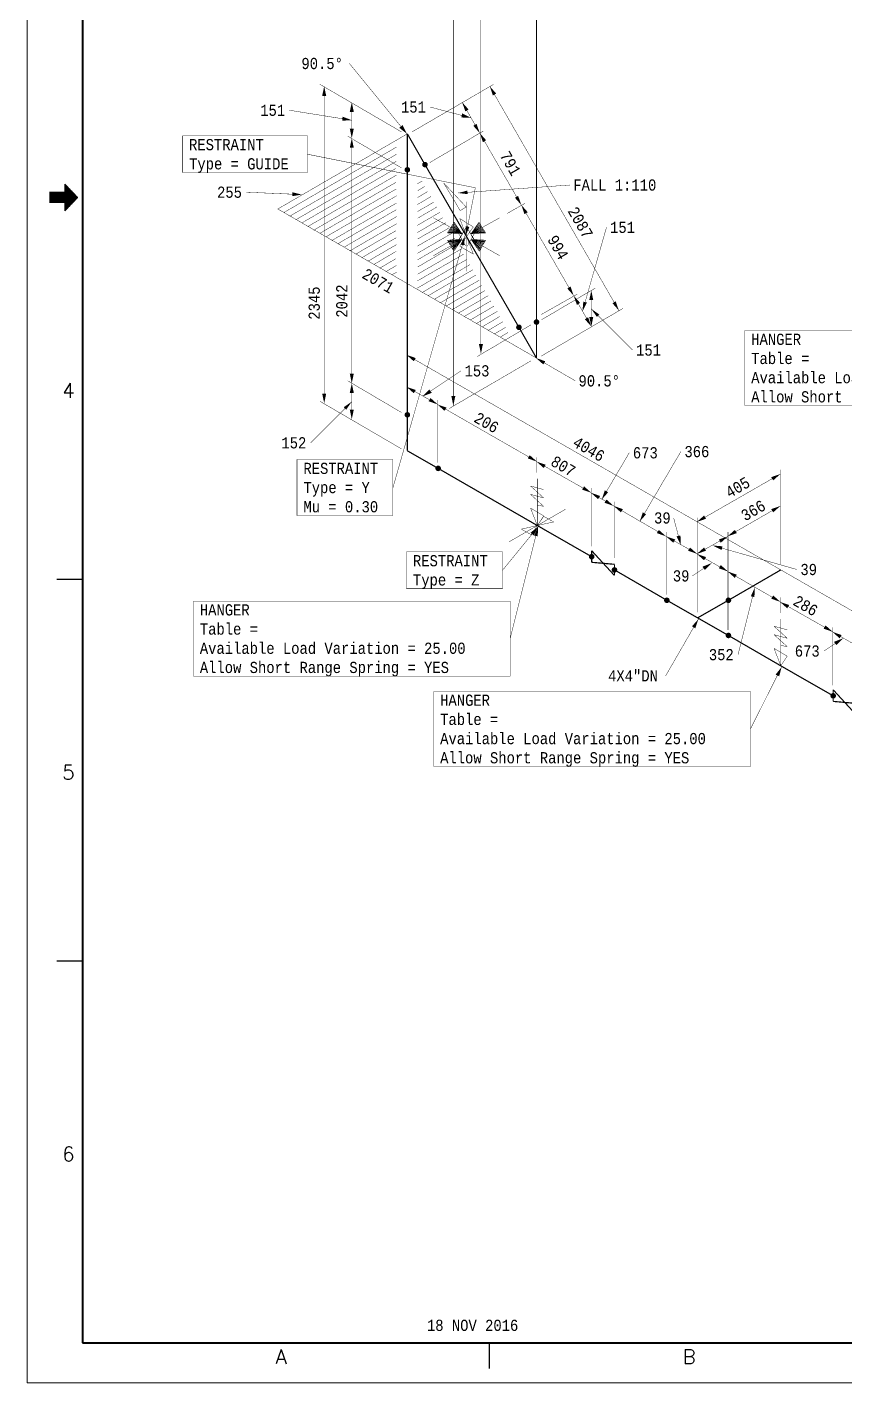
# Model space of a CAD drawing. Header units: millimetres. Extents: x 0 to 841, y 0 to 594.
# Drawn here: x 0 to 204.5, y 0 to 339.2 of the extents above; entities that cross this region are included whole.
import ezdxf

# ---------------------------------------------------------------- set-up
doc = ezdxf.new("R2010")
doc.units = ezdxf.units.MM
for name, color, linetype in [('_TITLE BLOCK', 7, 'Continuous'), ('BACKING', 7, 'Continuous'), ('DIM-LINES', 7, 'Continuous'), ('DIM-TEXT', 7, 'Continuous'), ('FITTINGS', 7, 'Continuous'), ('ISO-TEXT', 7, 'Continuous'), ('PIPE', 7, 'Continuous'), ('WELDS', 7, 'Continuous'), ('타이틀', 7, 'Continuous')]:
    doc.layers.add(name, color=color, linetype=linetype)
doc.styles.add('CG', font='romans.shx')
doc.styles.add('MONOTXT', font='monotxt.shx', dxfattribs={"height": 2.4})

# ---------------------------------------------------------------- blocks, each defined once
blk = doc.blocks.new('[SH1] A1 FORMAT')
at = {"color": 0}
for p, q in [((998.24, 299.82), (998.24, 293.31)), ((998.31, 299.75), (998.31, 293.39)), ((998.38, 299.67), (998.38, 293.46)), ((998.45, 299.6), (998.45, 293.54)), ((998.52, 299.52), (998.52, 293.61)), ((998.59, 299.45), (998.59, 293.68)), ((998.66, 299.38), (998.66, 293.76)), ((998.73, 299.3), (998.73, 293.83)), ((998.8, 299.23), (998.8, 293.91)), ((998.87, 299.16), (998.87, 293.98)), ((998.94, 299.08), (998.94, 294.05)), ((999.01, 299.01), (999.01, 294.13)), ((999.08, 298.93), (999.08, 294.2)), ((999.15, 298.86), (999.15, 294.27)), ((999.22, 298.79), (999.22, 294.35)), ((999.29, 298.71), (999.29, 294.42)), ((999.36, 298.64), (999.36, 294.5)), ((999.43, 298.56), (999.43, 294.57)), ((994.39, 297.79), (994.39, 295.34)), ((994.46, 297.79), (994.46, 295.34)), ((994.53, 297.79), (994.53, 295.34)), ((994.6, 297.79), (994.6, 295.34)), ((994.67, 297.79), (994.67, 295.34)), ((994.74, 297.79), (994.74, 295.34)), ((994.81, 297.79), (994.81, 295.34)), ((994.88, 297.79), (994.88, 295.34)), ((994.95, 297.79), (994.95, 295.34)), ((995.02, 297.79), (995.02, 295.34)), ((995.09, 297.79), (995.09, 295.34)), ((995.16, 297.79), (995.16, 295.34)), ((995.23, 297.79), (995.23, 295.34)), ((995.3, 297.79), (995.3, 295.34)), ((995.37, 297.79), (995.37, 295.34)), ((995.44, 297.79), (995.44, 295.34)), ((995.51, 297.79), (995.51, 295.34)), ((995.58, 297.79), (995.58, 295.34)), ((995.65, 297.79), (995.65, 295.34)), ((995.72, 297.79), (995.72, 295.34)), ((995.79, 297.79), (995.79, 295.34)), ((995.86, 297.79), (995.86, 295.34)), ((995.93, 297.79), (995.93, 295.34)), ((996, 297.79), (996, 295.34)), ((996.07, 297.79), (996.07, 295.34)), ((996.14, 297.79), (996.14, 295.34)), ((996.21, 297.79), (996.21, 295.34)), ((996.28, 297.79), (996.28, 295.34)), ((996.35, 297.79), (996.35, 295.34)), ((996.42, 297.79), (996.42, 295.34)), ((996.49, 297.79), (996.49, 295.34)), ((996.56, 297.79), (996.56, 295.34)), ((996.63, 297.79), (996.63, 295.34)), ((996.7, 297.79), (996.7, 295.34)), ((996.77, 297.79), (996.77, 295.34)), ((996.84, 297.79), (996.84, 295.34)), ((996.91, 297.79), (996.91, 295.34)), ((996.98, 297.79), (996.98, 295.34)), ((997.05, 297.79), (997.05, 295.34)), ((997.12, 297.79), (997.12, 295.34)), ((997.19, 297.79), (997.19, 295.34)), ((997.26, 297.79), (997.26, 295.34)), ((997.33, 297.79), (997.33, 295.34)), ((997.4, 297.79), (997.4, 295.34)), ((997.47, 297.79), (997.47, 295.34)), ((997.54, 297.79), (997.54, 295.34)), ((997.61, 297.79), (997.61, 295.34)), ((997.68, 297.79), (997.68, 295.34)), ((997.75, 297.79), (997.75, 295.34)), ((997.82, 297.79), (997.82, 295.34)), ((997.89, 297.79), (997.89, 295.34)), ((997.96, 297.79), (997.96, 295.34)), ((998.03, 297.79), (998.03, 295.34)), ((998.1, 297.79), (998.1, 295.34)), ((998.17, 297.79), (998.17, 295.34)), ((999.5, 298.49), (999.5, 294.64)), ((999.57, 298.42), (999.57, 294.72)), ((999.64, 298.34), (999.64, 294.79)), ((999.71, 298.27), (999.71, 294.87)), ((999.78, 298.2), (999.78, 294.94)), ((999.85, 298.12), (999.85, 295.01)), ((999.92, 298.05), (999.92, 295.09)), ((999.99, 297.97), (999.99, 295.16)), ((1000.06, 297.9), (1000.06, 295.23)), ((1000.13, 297.83), (1000.13, 295.31)), ((1000.2, 297.75), (1000.2, 295.38)), ((1000.27, 297.68), (1000.27, 295.46)), ((1000.34, 297.61), (1000.34, 295.53)), ((1000.41, 297.53), (1000.41, 295.6)), ((1000.48, 297.46), (1000.48, 295.68)), ((1000.55, 297.38), (1000.55, 295.75)), ((1000.62, 297.31), (1000.62, 295.82)), ((1000.69, 297.24), (1000.69, 295.9)), ((1000.76, 297.16), (1000.76, 295.97)), ((1000.83, 297.09), (1000.83, 296.05)), ((1000.9, 297.01), (1000.9, 296.12)), ((1000.97, 296.94), (1000.97, 296.19)), ((1001.04, 296.87), (1001.04, 296.27)), ((1001.11, 296.79), (1001.11, 296.34)), ((1001.18, 296.72), (1001.18, 296.42)), ((1001.25, 296.65), (1001.25, 296.49)), ((1001.32, 296.57), (1001.32, 296.56))]:
    blk.add_line(p, q, dxfattribs=at)
at = {"layer": '_TITLE BLOCK', "linetype": 'Continuous', "lineweight": 0}
for p, q in [((988.72, 594), (988.72, 0)), ((988.72, 0), (1829.72, 0)), ((1829.72, 0), (989.93, 0))]:
    blk.add_line(p, q, dxfattribs=at)
at = {"layer": '_TITLE BLOCK', "lineweight": 40}
for p, q in [((1002.54, 583.16), (1002.54, 9.99)), ((1002.54, 9.99), (1817.11, 9.99))]:
    blk.add_line(p, q, dxfattribs=at)
at = {"layer": '타이틀', "color": 7}
for p, q in [((998.17, 299.89), (998.17, 297.79)), ((1001.32, 296.57), (998.17, 299.89)), ((998.17, 297.79), (994.33, 297.79)), ((998.17, 295.34), (994.33, 295.34)), ((1001.32, 296.57), (998.17, 293.25)), ((998.17, 295.34), (998.17, 293.25)), ((1002.54, 201.04), (996.12, 201.04)), ((1002.54, 105.51), (996.12, 105.51)), ((1104.36, 3.57), (1104.36, 9.99))]:
    blk.add_line(p, q, dxfattribs=at)
at = {"layer": '타이틀', "color": 7, "style": 'CG'}
for s, p in [('4', (997.5, 246.49, -0.01)), ('5', (997.5, 150.96, -0.01)), ('6', (997.5, 55.43, -0.01)), ('A', (1050.87, 4.73, 0)), ('B', (1152.69, 4.73, 0))]:
    blk.add_text(s, height=3.6, dxfattribs=at).set_placement(p)
blk = doc.blocks.new('block24')
at = {"layer": 'ISO-TEXT'}
blk.add_hatch(color=256, dxfattribs=at).paths.add_polyline_path([(-0.001, -0.001), (-0.801, -2.301), (-1.601, -1.801)])
at = {"layer": 'ISO-TEXT', "linetype": 'ByBlock', "const_width": 0.1}
blk.add_lwpolyline([(-8.2, -14.2), (0, 0)], dxfattribs=at)
blk = doc.blocks.new('block25')
at = {"layer": 'ISO-TEXT'}
blk.add_hatch(color=256, dxfattribs=at).paths.add_polyline_path([(-0.001, 0), (-1.901, 1.5), (-1.101, 2.2)])
at = {"layer": 'ISO-TEXT', "linetype": 'ByBlock', "const_width": 0.1}
blk.add_lwpolyline([(-14.4, 17.6), (0, 0)], dxfattribs=at)
blk = doc.blocks.new('block26')
at = {"layer": 'ISO-TEXT'}
blk.add_hatch(color=256, dxfattribs=at).paths.add_polyline_path([(-0.001, 0), (2.299, 0.6), (2.399, -0.3)])
at = {"layer": 'ISO-TEXT', "linetype": 'ByBlock', "const_width": 0.1}
blk.add_lwpolyline([(28, 2), (0, 0)], dxfattribs=at)
blk = doc.blocks.new('block27')
at = {"layer": 'ISO-TEXT'}
blk.add_hatch(color=256, dxfattribs=at).paths.add_polyline_path([(-0.001, -0.001), (2.299, -0.801), (1.799, -1.601)])
at = {"layer": 'ISO-TEXT', "linetype": 'ByBlock', "const_width": 0.1}
blk.add_lwpolyline([(9.8, -5.7), (0, 0)], dxfattribs=at)
blk = doc.blocks.new('block104')
at = {"layer": 'FITTINGS', "linetype": 'ByBlock', "const_width": 0.3}
for points in [[(-5.7, 4.8), (-5.7, 1.9)], [(0, -1.4), (-5.7, 4.8)], [(-5.7, 1.9), (0, 1.4)], [(0, 1.4), (0, 0)], [(0, 0), (0, -1.4)]]:
    blk.add_lwpolyline(points, dxfattribs=at)
at = {"flags": 1}
for tag in ['Tag', 'UCI', 'Pipe Ref', 'Description', 'Key']:
    blk.add_attdef(tag, (0, 0), '', height=1, dxfattribs=at)
blk = doc.blocks.new('block105')
at = {"layer": 'PIPE', "linetype": 'ByBlock', "const_width": 0.3}
blk.add_lwpolyline([(-13.1, 7.5), (0, 0)], dxfattribs=at)
at = {"flags": 1}
for tag in ['Tag', 'UCI', 'Pipe Ref', 'Description', 'Key']:
    blk.add_attdef(tag, (0, 0), '', height=1, dxfattribs=at)
blk = doc.blocks.new('block106')
at = {"linetype": 'ByBlock', "const_width": 0.1}
for points in [[(0, 11.7), (0, 0)], [(-1.7, 9.9), (1.6, 6.9)], [(1.6, 9), (-1.7, 9.9)], [(-1.7, 7.8), (1.6, 4.8)], [(1.6, 6.9), (-1.7, 7.8)], [(-1.7, 4.4), (0, 0)], [(1.6, 2.4), (-1.7, 4.4)], [(1.6, 4.8), (0, 5.1)], [(0, 0), (1.6, 2.4)]]:
    blk.add_lwpolyline(points, dxfattribs=at)
at = {"flags": 1}
for tag in ['Tag', 'UCI', 'Pipe Ref', 'Description', 'Key']:
    blk.add_attdef(tag, (0, 0), '', height=1, dxfattribs=at)
blk = doc.blocks.new('block107')
at = {"layer": 'PIPE', "linetype": 'ByBlock', "const_width": 0.3}
blk.add_lwpolyline([(-13.1, 7.6), (0, 0)], dxfattribs=at)
at = {"flags": 1}
for tag in ['Tag', 'UCI', 'Pipe Ref', 'Description', 'Key']:
    blk.add_attdef(tag, (0, 0), '', height=1, dxfattribs=at)
blk = doc.blocks.new('block108')
at = {"layer": 'PIPE', "linetype": 'ByBlock', "const_width": 0.3}
for points in [[(-15.4, 8.8), (-7.7, 4.4)], [(0, 8.8), (-7.7, 4.4)], [(-7.7, 4.4), (0, 0)]]:
    blk.add_lwpolyline(points, dxfattribs=at)
at = {"flags": 1}
for tag in ['Tag', 'UCI', 'Pipe Ref', 'Description', 'Key']:
    blk.add_attdef(tag, (0, 0), '', height=1, dxfattribs=at)
blk = doc.blocks.new('block109')
at = {"layer": 'PIPE', "linetype": 'ByBlock', "const_width": 0.3}
blk.add_lwpolyline([(13.1, 7.6), (0, 0)], dxfattribs=at)
at = {"flags": 1}
for tag in ['Tag', 'UCI', 'Pipe Ref', 'Description', 'Key']:
    blk.add_attdef(tag, (0, 0), '', height=1, dxfattribs=at)
blk = doc.blocks.new('block110')
at = {"layer": 'PIPE', "linetype": 'ByBlock', "const_width": 0.3}
blk.add_lwpolyline([(-13.1, 7.6), (0, 0)], dxfattribs=at)
at = {"flags": 1}
for tag in ['Tag', 'UCI', 'Pipe Ref', 'Description', 'Key']:
    blk.add_attdef(tag, (0, 0), '', height=1, dxfattribs=at)
blk = doc.blocks.new('block111')
at = {"layer": 'FITTINGS', "linetype": 'ByBlock', "const_width": 0.3}
for points in [[(-5.7, 4.8), (-5.7, 1.9)], [(0, -1.4), (-5.7, 4.8)], [(-5.7, 1.9), (0, 1.4)], [(0, 1.4), (0, 0)], [(0, 0), (0, -1.4)]]:
    blk.add_lwpolyline(points, dxfattribs=at)
at = {"flags": 1}
for tag in ['Tag', 'UCI', 'Pipe Ref', 'Description', 'Key']:
    blk.add_attdef(tag, (0, 0), '', height=1, dxfattribs=at)
blk = doc.blocks.new('block112')
at = {"layer": 'PIPE', "linetype": 'ByBlock', "const_width": 0.3}
blk.add_lwpolyline([(-5.056, 2.9), (0, 0)], dxfattribs=at)
at = {"flags": 1}
for tag in ['Tag', 'UCI', 'Pipe Ref', 'Description', 'Key']:
    blk.add_attdef(tag, (0, 0), '', height=1, dxfattribs=at)
blk = doc.blocks.new('block113')
at = {"layer": 'PIPE', "linetype": 'ByBlock', "const_width": 0.3}
blk.add_lwpolyline([(-8.544, 4.9), (0, 0)], dxfattribs=at)
at = {"flags": 1}
for tag in ['Tag', 'UCI', 'Pipe Ref', 'Description', 'Key']:
    blk.add_attdef(tag, (0, 0), '', height=1, dxfattribs=at)
blk = doc.blocks.new('block114')
at = {"linetype": 'ByBlock', "const_width": 0.1}
for points in [[(-7.1, -4.1), (0, 0)], [(0, 0), (-4, -0.9)], [(-1.5, -2.3), (0, 0)], [(-4, -0.9), (-1.5, -2.3)]]:
    blk.add_lwpolyline(points, dxfattribs=at)
at = {"flags": 1}
for tag in ['Tag', 'UCI', 'Pipe Ref', 'Description', 'Key']:
    blk.add_attdef(tag, (0, 0), '', height=1, dxfattribs=at)
blk = doc.blocks.new('block115')
at = {"linetype": 'ByBlock', "const_width": 0.1}
for points in [[(7.1, 4.1), (0, 0)], [(0, 0), (1.6, 2.3)], [(4.1, 0.9), (0, 0)], [(1.6, 2.3), (4.1, 0.9)]]:
    blk.add_lwpolyline(points, dxfattribs=at)
at = {"flags": 1}
for tag in ['Tag', 'UCI', 'Pipe Ref', 'Description', 'Key']:
    blk.add_attdef(tag, (0, 0), '', height=1, dxfattribs=at)
blk = doc.blocks.new('block116')
at = {"linetype": 'ByBlock', "const_width": 0.1}
for points in [[(0, 11.7), (0, 0)], [(-1.7, 9.9), (1.6, 6.9)], [(1.6, 9), (-1.7, 9.9)], [(-1.7, 7.8), (1.6, 4.8)], [(1.6, 6.9), (-1.7, 7.8)], [(-1.7, 4.4), (0, 0)], [(1.6, 2.4), (-1.7, 4.4)], [(1.6, 4.8), (0, 5.1)], [(0, 0), (1.6, 2.4)]]:
    blk.add_lwpolyline(points, dxfattribs=at)
at = {"flags": 1}
for tag in ['Tag', 'UCI', 'Pipe Ref', 'Description', 'Key']:
    blk.add_attdef(tag, (0, 0), '', height=1, dxfattribs=at)
blk = doc.blocks.new('block117')
at = {"layer": 'PIPE', "linetype": 'ByBlock', "const_width": 0.3}
blk.add_lwpolyline([(-24.8, 14.3), (0, 0)], dxfattribs=at)
at = {"flags": 1}
for tag in ['Tag', 'UCI', 'Pipe Ref', 'Description', 'Key']:
    blk.add_attdef(tag, (0, 0), '', height=1, dxfattribs=at)
blk = doc.blocks.new('block118')
at = {"layer": 'PIPE', "linetype": 'ByBlock', "const_width": 0.3}
for points in [[(-7.7, 13.4), (-7.7, 4.4)], [(-7.7, 4.4), (0, 0)]]:
    blk.add_lwpolyline(points, dxfattribs=at)
at = {"flags": 1}
for tag in ['Tag', 'UCI', 'Pipe Ref', 'Description', 'Key']:
    blk.add_attdef(tag, (0, 0), '', height=1, dxfattribs=at)
blk = doc.blocks.new('block119')
at = {"layer": 'PIPE', "linetype": 'ByBlock', "const_width": 0.3}
blk.add_lwpolyline([(0, 61.3), (0, 0)], dxfattribs=at)
at = {"flags": 1}
for tag in ['Tag', 'UCI', 'Pipe Ref', 'Description', 'Key']:
    blk.add_attdef(tag, (0, 0), '', height=1, dxfattribs=at)
blk = doc.blocks.new('block120')
at = {"layer": 'PIPE', "linetype": 'ByBlock', "const_width": 0.3}
for points in [[(0, 9), (0, 0)], [(4.4, 1.3), (0, 9)]]:
    blk.add_lwpolyline(points, dxfattribs=at)
at = {"flags": 1}
for tag in ['Tag', 'UCI', 'Pipe Ref', 'Description', 'Key']:
    blk.add_attdef(tag, (0, 0), '', height=1, dxfattribs=at)
blk = doc.blocks.new('block121')
at = {"layer": 'PIPE', "linetype": 'ByBlock', "const_width": 0.3}
blk.add_lwpolyline([(10.4, -18), (0, 0)], dxfattribs=at)
at = {"flags": 1}
for tag in ['Tag', 'UCI', 'Pipe Ref', 'Description', 'Key']:
    blk.add_attdef(tag, (0, 0), '', height=1, dxfattribs=at)
blk = doc.blocks.new('block122')
at = {"linetype": 'ByBlock', "const_width": 0.1}
for points in [[(0, 8.7), (0, 0)], [(-1.7, 4.5), (0, 0)], [(1.7, 2.4), (-1.7, 4.5)], [(0, 0), (1.7, 2.4)]]:
    blk.add_lwpolyline(points, dxfattribs=at)
at = {"flags": 1}
for tag in ['Tag', 'UCI', 'Pipe Ref', 'Description', 'Key']:
    blk.add_attdef(tag, (0, 0), '', height=1, dxfattribs=at)
blk = doc.blocks.new('block123')
at = {"linetype": 'ByBlock', "const_width": 0.1}
for points in [[(-1.7, -2.4), (0, 0)], [(0, 0), (1.7, -4.4)], [(0, -8.7), (0, 0)], [(1.7, -4.4), (-1.7, -2.4)]]:
    blk.add_lwpolyline(points, dxfattribs=at)
at = {"flags": 1}
for tag in ['Tag', 'UCI', 'Pipe Ref', 'Description', 'Key']:
    blk.add_attdef(tag, (0, 0), '', height=1, dxfattribs=at)
blk = doc.blocks.new('block124')
at = {"linetype": 'ByBlock', "const_width": 0.1}
for points in [[(-7.2, 4), (0, 0)], [(-3.7, 0.2), (-2, 2.9)], [(0, 0), (-3.7, 0.2)], [(-3.5, 0.4), (0, 0)], [(-3.5, 0.3), (0, 0)], [(-3.4, 0.5), (0, 0)], [(-3.3, 0.6), (0, 0)], [(-3.2, 0.9), (0, 0)], [(-3.2, 0.8), (0, 0)], [(-3.1, 1.1), (0, 0)], [(-3, 1.2), (0, 0)], [(-2.9, 1.4), (0, 0)], [(-2.7, 1.8), (0, 0)], [(-2.7, 1.7), (0, 0)], [(-2.6, 2), (0, 0)], [(-2.5, 2.1), (0, 0)], [(-2.4, 2.3), (0, 0)], [(-2.3, 2.3), (0, 0)], [(-2.2, 2.6), (0, 0)], [(-2.2, 2.5), (0, 0)], [(-2.1, 2.8), (0, 0)], [(-2, 2.9), (0, 0)], [(1, 1.6), (-1, -1.7)], [(3.2, 0.3), (1.3, -3.1)]]:
    blk.add_lwpolyline(points, dxfattribs=at)
at = {"flags": 1}
for tag in ['Tag', 'UCI', 'Pipe Ref', 'Description', 'Key']:
    blk.add_attdef(tag, (0, 0), '', height=1, dxfattribs=at)
blk = doc.blocks.new('block125')
at = {"linetype": 'ByBlock', "const_width": 0.1}
for points in [[(-1.2, 3), (-3.1, -0.4)], [(1, 1.7), (-0.9, -1.7)], [(3.7, -0.2), (0, 0)], [(0, 0), (2.1, -3)], [(7.2, -4.1), (0, 0)], [(3.6, -0.3), (0, 0)], [(3.5, -0.5), (0, 0)], [(3.5, -0.6), (0, 0)], [(3.4, -0.7), (0, 0)], [(3.3, -0.8), (0, 0)], [(3.2, -1), (0, 0)], [(3.1, -1.1), (0, 0)], [(3, -1.3), (0, 0)], [(3, -1.4), (0, 0)], [(2.8, -1.7), (0, 0)], [(2.7, -1.9), (0, 0)], [(2.7, -2), (0, 0)], [(2.5, -2.2), (0, 0)], [(2.5, -2.3), (0, 0)], [(2.4, -2.4), (0, 0)], [(2.3, -2.5), (0, 0)], [(2.2, -2.7), (0, 0)], [(2.2, -2.8), (0, 0)], [(2.1, -3), (3.7, -0.2)]]:
    blk.add_lwpolyline(points, dxfattribs=at)
at = {"flags": 1}
for tag in ['Tag', 'UCI', 'Pipe Ref', 'Description', 'Key']:
    blk.add_attdef(tag, (0, 0), '', height=1, dxfattribs=at)
blk = doc.blocks.new('block126')
at = {"linetype": 'ByBlock', "const_width": 0.1}
for points in [[(7.2, 4), (0, 0)], [(-3.2, 0.3), (-1.3, -3.1)], [(-1, 1.6), (1, -1.7)], [(2, 2.9), (0, 0)], [(2.1, 2.8), (0, 0)], [(2.2, 2.6), (0, 0)], [(2.2, 2.5), (0, 0)], [(2.3, 2.3), (0, 0)], [(2.4, 2.3), (0, 0)], [(2.5, 2.1), (0, 0)], [(2.6, 2), (0, 0)], [(2.7, 1.8), (0, 0)], [(2.7, 1.7), (0, 0)], [(2.9, 1.4), (0, 0)], [(3, 1.2), (0, 0)], [(3.1, 1.1), (0, 0)], [(3.2, 0.9), (0, 0)], [(3.2, 0.8), (0, 0)], [(3.3, 0.6), (0, 0)], [(3.4, 0.5), (0, 0)], [(3.5, 0.4), (0, 0)], [(3.5, 0.3), (0, 0)], [(0, 0), (3.7, 0.2)], [(3.7, 0.2), (2, 2.9)]]:
    blk.add_lwpolyline(points, dxfattribs=at)
at = {"flags": 1}
for tag in ['Tag', 'UCI', 'Pipe Ref', 'Description', 'Key']:
    blk.add_attdef(tag, (0, 0), '', height=1, dxfattribs=at)
blk = doc.blocks.new('block127')
at = {"linetype": 'ByBlock', "const_width": 0.1}
for points in [[(-7.2, -4.1), (0, 0)], [(-3.7, -0.2), (0, 0)], [(-3.6, -0.3), (0, 0)], [(-3.5, -0.5), (0, 0)], [(-3.5, -0.6), (0, 0)], [(-3.4, -0.7), (0, 0)], [(-3.3, -0.8), (0, 0)], [(-3.2, -1), (0, 0)], [(-3.1, -1.1), (0, 0)], [(-3, -1.3), (0, 0)], [(-3, -1.4), (0, 0)], [(-2.8, -1.7), (0, 0)], [(-2.7, -1.9), (0, 0)], [(-2.7, -2), (0, 0)], [(-2.5, -2.2), (0, 0)], [(-2.5, -2.3), (0, 0)], [(-2.4, -2.4), (0, 0)], [(-2.3, -2.5), (0, 0)], [(-2.2, -2.7), (0, 0)], [(-2.2, -2.8), (0, 0)], [(0, 0), (-2.1, -3)], [(-1, 1.7), (0.9, -1.7)], [(1.2, 3), (3.1, -0.4)], [(-2.1, -3), (-3.7, -0.2)]]:
    blk.add_lwpolyline(points, dxfattribs=at)
at = {"flags": 1}
for tag in ['Tag', 'UCI', 'Pipe Ref', 'Description', 'Key']:
    blk.add_attdef(tag, (0, 0), '', height=1, dxfattribs=at)
blk = doc.blocks.new('block128')
at = {"layer": 'PIPE', "linetype": 'ByBlock', "const_width": 0.3}
blk.add_lwpolyline([(13.1, -22.7), (0, 0)], dxfattribs=at)
at = {"flags": 1}
for tag in ['Tag', 'UCI', 'Pipe Ref', 'Description', 'Key']:
    blk.add_attdef(tag, (0, 0), '', height=1, dxfattribs=at)
blk = doc.blocks.new('block129')
at = {"layer": 'PIPE', "linetype": 'ByBlock', "const_width": 0.3}
for points in [[(4.4, -7.7), (0, 0)], [(4.4, 1.3), (4.4, -7.7)]]:
    blk.add_lwpolyline(points, dxfattribs=at)
at = {"flags": 1}
for tag in ['Tag', 'UCI', 'Pipe Ref', 'Description', 'Key']:
    blk.add_attdef(tag, (0, 0), '', height=1, dxfattribs=at)
blk = doc.blocks.new('block130')
at = {"layer": 'PIPE', "linetype": 'ByBlock', "const_width": 0.3}
blk.add_lwpolyline([(0, 119.1), (0, 0)], dxfattribs=at)
at = {"flags": 1}
for tag in ['Tag', 'UCI', 'Pipe Ref', 'Description', 'Key']:
    blk.add_attdef(tag, (0, 0), '', height=1, dxfattribs=at)
blk = doc.blocks.new('block175')
at = {"layer": 'WELDS'}
h = blk.add_hatch(color=256, dxfattribs=at)
edge = h.paths.add_edge_path(flags=0)
edge.add_arc((0, 0), 0.7, 0, 360)
at = {"flags": 1}
for tag in ['Tag', 'UCI', 'Pipe Ref', 'Description', 'Key']:
    blk.add_attdef(tag, (0, 0), '', height=1, dxfattribs=at)
blk = doc.blocks.new('block176')
at = {"layer": 'WELDS'}
h = blk.add_hatch(color=256, dxfattribs=at)
edge = h.paths.add_edge_path(flags=0)
edge.add_arc((0, 0), 0.7, 0, 360)
at = {"flags": 1}
for tag in ['Tag', 'UCI', 'Pipe Ref', 'Description', 'Key']:
    blk.add_attdef(tag, (0, 0), '', height=1, dxfattribs=at)
blk = doc.blocks.new('block177')
at = {"layer": 'WELDS'}
h = blk.add_hatch(color=256, dxfattribs=at)
edge = h.paths.add_edge_path(flags=0)
edge.add_arc((0, 0), 0.7, 0, 360)
at = {"flags": 1}
for tag in ['Tag', 'UCI', 'Pipe Ref', 'Description', 'Key']:
    blk.add_attdef(tag, (0, 0), '', height=1, dxfattribs=at)
blk = doc.blocks.new('block178')
at = {"layer": 'WELDS'}
h = blk.add_hatch(color=256, dxfattribs=at)
edge = h.paths.add_edge_path(flags=0)
edge.add_arc((0, 0), 0.7, 0, 360)
at = {"flags": 1}
for tag in ['Tag', 'UCI', 'Pipe Ref', 'Description', 'Key']:
    blk.add_attdef(tag, (0, 0), '', height=1, dxfattribs=at)
blk = doc.blocks.new('block179')
at = {"layer": 'WELDS'}
h = blk.add_hatch(color=256, dxfattribs=at)
edge = h.paths.add_edge_path(flags=0)
edge.add_arc((0, 0), 0.7, 0, 360)
at = {"flags": 1}
for tag in ['Tag', 'UCI', 'Pipe Ref', 'Description', 'Key']:
    blk.add_attdef(tag, (0, 0), '', height=1, dxfattribs=at)
blk = doc.blocks.new('block180')
at = {"layer": 'WELDS'}
h = blk.add_hatch(color=256, dxfattribs=at)
edge = h.paths.add_edge_path(flags=0)
edge.add_arc((0, 0), 0.7, 0, 360)
at = {"flags": 1}
for tag in ['Tag', 'UCI', 'Pipe Ref', 'Description', 'Key']:
    blk.add_attdef(tag, (0, 0), '', height=1, dxfattribs=at)
blk = doc.blocks.new('block181')
at = {"layer": 'WELDS'}
h = blk.add_hatch(color=256, dxfattribs=at)
edge = h.paths.add_edge_path(flags=0)
edge.add_arc((0, 0), 0.7, 0, 360)
at = {"flags": 1}
for tag in ['Tag', 'UCI', 'Pipe Ref', 'Description', 'Key']:
    blk.add_attdef(tag, (0, 0), '', height=1, dxfattribs=at)
blk = doc.blocks.new('block182')
at = {"layer": 'WELDS'}
h = blk.add_hatch(color=256, dxfattribs=at)
edge = h.paths.add_edge_path(flags=0)
edge.add_arc((0, 0), 0.7, 0, 360)
at = {"flags": 1}
for tag in ['Tag', 'UCI', 'Pipe Ref', 'Description', 'Key']:
    blk.add_attdef(tag, (0, 0), '', height=1, dxfattribs=at)
blk = doc.blocks.new('block183')
at = {"layer": 'WELDS'}
h = blk.add_hatch(color=256, dxfattribs=at)
edge = h.paths.add_edge_path(flags=0)
edge.add_arc((0, 0), 0.7, 0, 360)
at = {"flags": 1}
for tag in ['Tag', 'UCI', 'Pipe Ref', 'Description', 'Key']:
    blk.add_attdef(tag, (0, 0), '', height=1, dxfattribs=at)
blk = doc.blocks.new('block184')
at = {"layer": 'WELDS'}
h = blk.add_hatch(color=256, dxfattribs=at)
edge = h.paths.add_edge_path(flags=0)
edge.add_arc((0, 0), 0.7, 0, 360)
at = {"flags": 1}
for tag in ['Tag', 'UCI', 'Pipe Ref', 'Description', 'Key']:
    blk.add_attdef(tag, (0, 0), '', height=1, dxfattribs=at)
blk = doc.blocks.new('block185')
at = {"layer": 'WELDS'}
h = blk.add_hatch(color=256, dxfattribs=at)
edge = h.paths.add_edge_path(flags=0)
edge.add_arc((0, 0), 0.7, 0, 360)
at = {"flags": 1}
for tag in ['Tag', 'UCI', 'Pipe Ref', 'Description', 'Key']:
    blk.add_attdef(tag, (0, 0), '', height=1, dxfattribs=at)
blk = doc.blocks.new('block186')
at = {"layer": 'WELDS'}
h = blk.add_hatch(color=256, dxfattribs=at)
edge = h.paths.add_edge_path(flags=0)
edge.add_arc((0, 0), 0.7, 0, 360)
at = {"flags": 1}
for tag in ['Tag', 'UCI', 'Pipe Ref', 'Description', 'Key']:
    blk.add_attdef(tag, (0, 0), '', height=1, dxfattribs=at)
blk = doc.blocks.new('block202')
at = {"layer": 'ISO-TEXT'}
blk.add_hatch(color=256, dxfattribs=at).paths.add_polyline_path([(0, -0.001), (-1.9, 1.599), (-1.1, 2.199)])
at = {"layer": 'ISO-TEXT', "const_width": 0.1}
blk.add_lwpolyline([(-102.8, 19.999), (-102.8, 38.799), (-23.6, 38.799), (-23.6, 19.999)], close=True, dxfattribs=at)
at = {"layer": 'ISO-TEXT', "linetype": 'ByBlock', "const_width": 0.1}
blk.add_lwpolyline([(-23.6, 29.4), (0, 0)], dxfattribs=at)
at = {"flags": 1}
for tag in ['Pipe Ref', 'Description']:
    blk.add_attdef(tag, (0, 0), '', height=1, dxfattribs=at)
at = {"layer": 'ISO-TEXT', "style": 'MONOTXT', "width": 0.8571}
for s, p in [('HANGER', (-101.199, 35.2)), ('Table =', (-101.199, 30.4)), ('Available Load Variation = 25.00', (-101.199, 25.6)), ('Allow Short Range Spring = YES', (-101.199, 20.8))]:
    blk.add_text(s, height=2.8, dxfattribs=at).set_placement(p)
blk = doc.blocks.new('block205')
at = {"layer": 'ISO-TEXT'}
blk.add_hatch(color=256, dxfattribs=at).paths.add_polyline_path([(-0.001, -0.001), (-0.601, -2.301), (-1.501, -1.901)])
at = {"layer": 'ISO-TEXT', "linetype": 'ByBlock', "const_width": 0.1}
blk.add_lwpolyline([(-7.8, -15.5), (0, 0)], dxfattribs=at)
at = {"layer": 'ISO-TEXT', "const_width": 0.1}
blk.add_lwpolyline([(-87.001, -24.901), (-87.001, -6.101), (-7.801, -6.101), (-7.801, -24.901)], close=True, dxfattribs=at)
at = {"flags": 1}
for tag in ['Pipe Ref', 'Description']:
    blk.add_attdef(tag, (0, 0), '', height=1, dxfattribs=at)
at = {"layer": 'ISO-TEXT', "style": 'MONOTXT', "width": 0.8571}
for s, p in [('HANGER', (-85.4, -9.7)), ('Table =', (-85.4, -14.5)), ('Available Load Variation = 25.00', (-85.4, -19.3)), ('Allow Short Range Spring = YES', (-85.4, -24.1))]:
    blk.add_text(s, height=2.8, dxfattribs=at).set_placement(p)
blk = doc.blocks.new('block206')
at = {"layer": 'ISO-TEXT'}
blk.add_hatch(color=256, dxfattribs=at).paths.add_polyline_path([(-0.001, -0.001), (-1.101, -2.201), (-1.901, -1.501)])
at = {"layer": 'ISO-TEXT', "linetype": 'ByBlock', "const_width": 0.1}
blk.add_lwpolyline([(-8.9, -10.9), (0, 0)], dxfattribs=at)
at = {"layer": 'ISO-TEXT', "const_width": 0.1}
blk.add_lwpolyline([(-32.901, -15.501), (-32.901, -6.301), (-8.901, -6.301), (-8.901, -15.501)], close=True, dxfattribs=at)
at = {"flags": 1}
for tag in ['Pipe Ref', 'Description']:
    blk.add_attdef(tag, (0, 0), '', height=1, dxfattribs=at)
at = {"layer": 'ISO-TEXT', "style": 'MONOTXT', "width": 0.8571}
for s, p in [('RESTRAINT', (-31.3, -9.9)), ('Type = Z', (-31.3, -14.7))]:
    blk.add_text(s, height=2.8, dxfattribs=at).set_placement(p)
blk = doc.blocks.new('block207')
at = {"layer": 'ISO-TEXT'}
blk.add_hatch(color=256, dxfattribs=at).paths.add_polyline_path([(-0.001, -0.001), (-0.101, -2.401), (-1.001, -2.201)])
at = {"layer": 'ISO-TEXT', "linetype": 'ByBlock', "const_width": 0.1}
blk.add_lwpolyline([(-7, -28), (0, 0)], dxfattribs=at)
at = {"layer": 'ISO-TEXT', "const_width": 0.1}
blk.add_lwpolyline([(-86.201, -37.401), (-86.201, -18.601), (-7.001, -18.601), (-7.001, -37.401)], close=True, dxfattribs=at)
at = {"flags": 1}
for tag in ['Pipe Ref', 'Description']:
    blk.add_attdef(tag, (0, 0), '', height=1, dxfattribs=at)
at = {"layer": 'ISO-TEXT', "style": 'MONOTXT', "width": 0.8571}
for s, p in [('HANGER', (-84.6, -22.2)), ('Table =', (-84.6, -27)), ('Available Load Variation = 25.00', (-84.6, -31.8)), ('Allow Short Range Spring = YES', (-84.6, -36.6))]:
    blk.add_text(s, height=2.8, dxfattribs=at).set_placement(p)
blk = doc.blocks.new('block208')
at = {"layer": 'ISO-TEXT'}
blk.add_hatch(color=256, dxfattribs=at).paths.add_polyline_path([(-0.001, 0), (-0.201, -2.4), (-1.101, -2.2)])
at = {"layer": 'ISO-TEXT', "linetype": 'ByBlock', "const_width": 0.1}
blk.add_lwpolyline([(-18, -62.999), (0, 0)], dxfattribs=at)
at = {"layer": 'ISO-TEXT', "const_width": 0.1}
blk.add_lwpolyline([(-42.001, -70), (-42.001, -56), (-18.001, -56), (-18.001, -70)], close=True, dxfattribs=at)
at = {"flags": 1}
for tag in ['Pipe Ref', 'Description']:
    blk.add_attdef(tag, (0, 0), '', height=1, dxfattribs=at)
at = {"layer": 'ISO-TEXT', "style": 'MONOTXT', "width": 0.8571}
for s, p in [('RESTRAINT', (-40.4, -59.599)), ('Type = Y', (-40.4, -64.399)), ('Mu = 0.30', (-40.4, -69.199))]:
    blk.add_text(s, height=2.8, dxfattribs=at).set_placement(p)
blk = doc.blocks.new('block209')
at = {"layer": 'ISO-TEXT'}
blk.add_hatch(color=256, dxfattribs=at).paths.add_polyline_path([(-0.001, 0), (-0.001, 2.4), (0.899, 2.2)])
at = {"layer": 'ISO-TEXT', "const_width": 0.1}
blk.add_lwpolyline([(-70.801, 15.8), (-70.801, 25), (-39.601, 25), (-39.601, 15.8)], close=True, dxfattribs=at)
at = {"layer": 'ISO-TEXT', "linetype": 'ByBlock', "const_width": 0.1}
blk.add_lwpolyline([(2.4, 12), (0, 0)], dxfattribs=at)
at = {"flags": 1}
for tag in ['Pipe Ref', 'Description']:
    blk.add_attdef(tag, (0, 0), '', height=1, dxfattribs=at)
at = {"layer": 'ISO-TEXT', "style": 'MONOTXT', "width": 0.8571}
for s, p in [('RESTRAINT', (-69.2, 21.401)), ('Type = GUIDE', (-69.2, 16.601))]:
    blk.add_text(s, height=2.8, dxfattribs=at).set_placement(p)

msp = doc.modelspace()

# ---------------------------------------------------------------- hatches: boundary and pattern name
at = {"layer": 'DIM-LINES'}
for points in [[(74.3, 324.4), (74.8, 322), (73.8, 322)], [(115.7, 324.4), (117.3, 322.6), (116.5, 322.1)], [(81.2, 320.4), (81.7, 318), (80.7, 318)], [(108.8, 320.4), (110.4, 318.6), (109.6, 318.1)], [(81.2, 315.9), (78.8, 315.8), (78.9, 316.8)], [(111, 316.5), (108.6, 316.6), (108.8, 317.6)], [(81.2, 311.4), (80.7, 313.8), (81.7, 313.8)], [(113.2, 312.7), (111.6, 314.5), (112.4, 315)], [(113.2, 312.7), (114.8, 310.9), (114, 310.4)], [(81.2, 311.4), (81.7, 309), (80.7, 309)], [(68.7, 297.3), (66.3, 296.9), (66.3, 297.9)], [(123.6, 294.7), (122, 296.5), (122.8, 297)], [(123.6, 294.7), (125.2, 292.9), (124.4, 292.4)], [(136.7, 272), (135.1, 273.8), (135.9, 274.3)], [(136.7, 272), (138.3, 270.2), (137.5, 269.7)], [(141.1, 273.3), (141.6, 270.9), (140.6, 270.9)], [(138.9, 268.1), (139.1, 270.5), (140, 270.3)], [(141.1, 268.7), (143.1, 267.3), (142.5, 266.7)], [(148, 268.3), (146.4, 270.1), (147.2, 270.6)], [(141.1, 264.3), (139.5, 266.1), (140.3, 266.6)], [(141.1, 264.3), (140.6, 266.7), (141.6, 266.7)], [(113.5, 257.5), (113, 259.9), (114, 259.9)], [(94.9, 257.2), (97.2, 256.4), (96.7, 255.6)], [(81.2, 250.1), (80.7, 252.5), (81.7, 252.5)], [(81.2, 250.1), (81.7, 247.7), (80.7, 247.7)], [(94.9, 249.2), (97.2, 248.4), (96.7, 247.6)], [(98.9, 246.8), (100.6, 248.5), (101.2, 247.7)], [(74.3, 245.1), (73.8, 247.5), (74.8, 247.5)], [(81.2, 245.5), (79.8, 243.5), (79.2, 244.1)], [(102.7, 244.8), (100.4, 245.6), (100.9, 246.4)], [(102.6, 244.8), (104.9, 244), (104.4, 243.2)], [(106.6, 244.5), (106.1, 246.9), (107.1, 246.9)], [(81.2, 241.1), (80.7, 243.5), (81.7, 243.5)], [(127.5, 230.5), (125.2, 231.3), (125.7, 232.1)], [(127.4, 230.5), (129.7, 229.7), (129.2, 228.9)], [(188.4, 227.4), (186.6, 225.8), (186.1, 226.6)], [(141.1, 222.7), (138.8, 223.5), (139.3, 224.3)], [(141, 222.7), (143.3, 221.9), (142.8, 221.1)], [(143.7, 221), (144.5, 223.3), (145.3, 222.8)], [(146.7, 219.4), (144.4, 220.2), (144.9, 221)], [(146.7, 219.4), (149, 218.6), (148.5, 217.8)], [(153.2, 215.5), (154, 217.8), (154.8, 217.3)], [(188.4, 219.4), (186.6, 217.8), (186.1, 218.6)], [(167.5, 215.4), (169.3, 217), (169.8, 216.2)], [(159.8, 211.8), (157.5, 212.6), (158, 213.4)], [(159.8, 211.8), (162.1, 211), (161.6, 210.2)], [(163.5, 209.6), (162.4, 211.8), (163.4, 212)], [(175.3, 211.8), (173.5, 210.2), (173, 211)], [(175.2, 211.8), (177, 213.4), (177.5, 212.6)], [(167.6, 207.4), (165.3, 208.2), (165.8, 209)], [(167.5, 207.4), (169.3, 209), (169.8, 208.2)], [(167.5, 207.4), (169.8, 206.6), (169.3, 205.8)], [(171.5, 209.5), (173.9, 209.3), (173.7, 208.4)], [(171.2, 205.1), (169.5, 203.4), (168.9, 204.2)], [(175.3, 203), (173, 203.8), (173.5, 204.6)], [(175.2, 203), (177.5, 202.2), (177, 201.4)], [(182, 199), (181.9, 196.6), (181, 196.8)], [(188.4, 195.4), (186.1, 196.2), (186.6, 197)], [(188.3, 195.4), (190.6, 194.6), (190.1, 193.8)], [(201.5, 187.9), (199.2, 188.7), (199.7, 189.5)], [(201.4, 187.9), (203.7, 187.1), (203.2, 186.3)], [(204.1, 186.3), (202.4, 184.6), (201.8, 185.4)]]:
    msp.add_hatch(color=256, dxfattribs=at).paths.add_polyline_path(points)

# ---------------------------------------------------------------- linework, layer by layer
at = {"linetype": 'ByBlock', "const_width": 0.1}
for points in [[(108.3, 293.3), (104.2, 300.2)], [(104.2, 300.2), (109.8, 294.2)], [(109.8, 294.2), (108.3, 293.3)]]:
    msp.add_lwpolyline(points, dxfattribs=at)
at = {"layer": 'BACKING', "linetype": 'ByBlock', "const_width": 0.1}
for points in [[(95.1, 312.5), (62.7, 293.7)], [(95.1, 312.5), (62.7, 293.7)], [(92.4, 309.2), (64.2, 292.8)], [(92.4, 307.4), (65.7, 291.9)], [(92.3, 305.6), (67.2, 291)], [(92.3, 303.9), (68.7, 290.2)], [(92.4, 302.2), (70.2, 289.3)], [(92.3, 300.4), (71.7, 288.4)], [(92.3, 298.7), (73.2, 287.6)], [(98.8, 300.7), (97.6, 300)], [(99.4, 299.3), (97.7, 298.3)], [(92.4, 297), (74.7, 286.7)], [(92.4, 295.2), (76.2, 285.8)], [(101, 296.8), (97.6, 294.8)], [(100.2, 298.1), (97.7, 296.6)], [(101.7, 295.4), (97.7, 293.1)], [(62.7, 293.7), (127.4, 256.4)], [(92.3, 293.5), (77.7, 285)], [(92.4, 291.8), (79.2, 284.1)], [(103.3, 292.9), (97.6, 289.6)], [(102.5, 294.2), (97.7, 291.4)], [(92.4, 290), (80.7, 283.2)], [(92.3, 288.3), (82.2, 282.4)], [(103.9, 291.5), (97.6, 287.8)], [(105.6, 289), (97.6, 284.4)], [(104.8, 290.3), (97.7, 286.2)], [(92.3, 286.5), (83.7, 281.5)], [(106.2, 287.6), (97.6, 282.6)], [(107, 286.4), (97.7, 281)], [(107.8, 285.1), (97.7, 279.2)], [(92.4, 284.8), (85.2, 280.6)], [(92.3, 283.1), (86.7, 279.8)], [(109.2, 282.4), (97.6, 275.7)], [(108.6, 283.7), (97.7, 277.4)], [(92.3, 281.3), (88.2, 278.9)], [(92.4, 279.6), (89.7, 278)], [(110, 281.1), (97.6, 273.9)], [(110.8, 279.8), (98.8, 272.8)], [(111.5, 278.5), (100.3, 272)], [(92.4, 277.9), (91.2, 277.2)], [(112.3, 277.2), (101.8, 271.1)], [(113.1, 275.9), (103.3, 270.2)], [(113.7, 274.6), (104.8, 269.4)], [(114.5, 273.3), (106.3, 268.5)], [(115.3, 272), (107.8, 267.6)], [(116, 270.7), (109.3, 266.8)], [(116.8, 269.4), (110.8, 265.9)], [(117.6, 268.1), (112.3, 265)], [(118.2, 266.8), (113.8, 264.2)], [(119, 265.5), (115.3, 263.3)], [(119.7, 264.1), (116.8, 262.4)], [(120.3, 262.8), (118.3, 261.6)]]:
    msp.add_lwpolyline(points, dxfattribs=at)
at = {"layer": 'DIM-LINES', "linetype": 'ByBlock', "const_width": 0.1}
for points in [[(106.6, 381.6), (106.6, 244.5)], [(113.5, 376.6), (113.5, 257.5)], [(93.6, 313), (73.2, 324.9)], [(74.3, 324.4), (74.3, 245.1)], [(96.3, 313), (116.7, 324.9)], [(148, 268.3), (115.7, 324.4)], [(81.2, 320.4), (81.2, 311.4)], [(100.8, 319.2), (111, 316.5)], [(113.2, 312.7), (108.8, 320.4)], [(65.6, 318.4), (81.2, 315.9)], [(100.7, 305.3), (114.1, 313.2)], [(123.6, 294.7), (113.2, 312.7)], [(93.6, 304), (80.2, 311.9)], [(81.2, 311.4), (81.2, 250.1)], [(54.8, 297.9), (68.7, 297.3)], [(120.1, 292.6), (124.5, 295.1)], [(136.7, 272), (123.6, 294.7)], [(144.9, 289.1), (138.9, 268.1)], [(128.6, 267.3), (137.6, 272.4)], [(128.7, 266), (142.1, 273.9)], [(141.1, 264.3), (136.7, 272)], [(141.1, 273.3), (141.1, 264.3)], [(128.6, 256.9), (149, 268.8)], [(151.4, 258.4), (141.1, 268.7)], [(126, 264.7), (112.6, 256.8)], [(95, 256), (95, 258.4)], [(228, 180.7), (94.9, 257.2)], [(126, 255.7), (105.6, 243.8)], [(108.5, 253.2), (98.9, 246.8)], [(93.6, 242.8), (80.2, 250.7)], [(81.2, 250.1), (81.2, 241.1)], [(102.7, 244.8), (94.9, 249.2)], [(95, 248), (95, 250.4)], [(70.9, 235.2), (81.2, 245.5)], [(93.6, 233.7), (73.2, 245.6)], [(127.5, 230.5), (102.6, 244.8)], [(102.7, 230.2), (102.7, 245.9)], [(127.5, 227.7), (127.5, 231.6)], [(150.6, 232.7), (143.7, 221)], [(163.5, 233), (153.2, 215.5)], [(141.1, 222.7), (127.4, 230.5)], [(188.4, 227.4), (167.5, 215.4)], [(188.4, 204.8), (188.4, 228.5)], [(141.1, 209.3), (141.1, 223.9)], [(146.7, 219.4), (141, 222.7)], [(146.8, 206.4), (146.8, 220.5)], [(159.8, 211.8), (146.7, 219.4)], [(188.4, 219.4), (175.2, 211.8)], [(161.7, 216.4), (163.5, 209.6)], [(167.6, 192.8), (167.6, 216.5)], [(167.6, 207.4), (159.8, 211.8)], [(159.9, 197.2), (159.9, 212.9)], [(175.3, 211.8), (167.5, 207.4)], [(175.3, 197.2), (175.3, 212.9)], [(175.3, 203), (167.5, 207.4)], [(192.5, 203.5), (171.5, 209.5)], [(166.4, 201.9), (171.2, 205.1)], [(175.3, 188.4), (175.3, 204.1)], [(188.4, 195.4), (175.2, 203)], [(177.8, 182.2), (182, 199)], [(201.5, 187.9), (188.3, 195.4)], [(188.4, 192.6), (188.4, 196.5)], [(207.2, 184.6), (201.4, 187.9)], [(201.5, 174.5), (201.5, 189)], [(199.3, 183.1), (204.1, 186.3)]]:
    msp.add_lwpolyline(points, dxfattribs=at)
at = {"layer": 'ISO-TEXT', "linetype": 'ByBlock', "const_width": 0.1}
msp.add_lwpolyline([(70.1, 307.4), (112.1, 299)], dxfattribs=at)

# ---------------------------------------------------------------- block references
for name, p in [('[SH1] A1 FORMAT', (-988.72, 0)), ('block122', (109.9, 286.8)), ('block124', (108.8, 287.5)), ('block127', (108.8, 286.1)), ('block126', (111, 287.5)), ('block125', (111, 286.1)), ('block123', (109.9, 286.8)), ('block116', (127.6, 214.5)), ('block115', (127.6, 214.5)), ('block114', (127.6, 214.5)), ('block106', (188.5, 179.4))]:
    msp.add_blockref(name, p)
at = {"layer": 'FITTINGS'}
for name, p in [('block111', (146.9, 203.4)), ('block104', (207.3, 168.6))]:
    msp.add_blockref(name, p, dxfattribs=at)
at = {"layer": 'ISO-TEXT'}
for name, p in [('block25', (95, 312.5)), ('block209', (109.7, 287)), ('block26', (107.8, 297.7)), ('block208', (109.5, 287)), ('block202', (282.3, 224.5)), ('block27', (127.3, 256.4)), ('block207', (127.8, 214.2)), ('block206', (127.8, 214.2)), ('block24', (167.9, 191.1)), ('block205', (188.7, 179.1))]:
    msp.add_blockref(name, p, dxfattribs=at)
at = {"layer": 'PIPE'}
for name, p in [('block130', (127.4, 265.4)), ('block120', (95.1, 303.5)), ('block119', (95.1, 242.2)), ('block121', (99.5, 304.8)), ('block128', (109.9, 286.8)), ('block129', (123, 264.1)), ('block118', (102.8, 228.8)), ('block117', (127.6, 214.5)), ('block113', (136.14, 209.6)), ('block112', (141.2, 206.7)), ('block110', (160, 195.8)), ('block109', (175.4, 195.8)), ('block108', (175.4, 187)), ('block107', (188.5, 179.4)), ('block105', (201.6, 171.9))]:
    msp.add_blockref(name, p, dxfattribs=at)
at = {"layer": 'WELDS'}
for name, p in [('block184', (99.5, 304.8)), ('block183', (95.1, 303.5)), ('block185', (123, 264.1)), ('block186', (127.4, 265.4)), ('block182', (95.1, 242.2)), ('block181', (102.8, 228.8)), ('block180', (141.2, 206.7)), ('block179', (146.9, 203.4)), ('block178', (160, 195.8)), ('block177', (175.4, 195.8)), ('block176', (175.4, 187)), ('block175', (201.6, 171.9))]:
    msp.add_blockref(name, p, dxfattribs=at)

# ---------------------------------------------------------------- texts
at = {"style": 'MONOTXT', "width": 0.8571}
msp.add_text('18 NOV 2016', height=2.8, dxfattribs=at).set_placement((100, 13))
at = {"layer": 'DIM-TEXT', "style": 'MONOTXT', "width": 0.8571}
for s, p in [('151', (58.3, 317)), ('151', (93.5, 317.8)), ('255', (47.5, 296.5)), ('151', (145.8, 287.7)), ('151', (152.3, 257)), ('153', (109.4, 251.8)), ('152', (63.6, 233.8)), ('673', (151.5, 231.3)), ('366', (164.4, 231.6)), ('39', (156.8, 215)), ('39', (193.4, 202.1)), ('39', (161.5, 200.5)), ('352', (170.5, 180.8)), ('673', (192, 181.7))]:
    msp.add_text(s, height=2.8, dxfattribs=at).set_placement(p)
for s, rotation, p in [('791', -60, (118.1, 307.1)), ('2087', -60, (135.1, 293.2)), ('994', -60, (130, 286.1)), ('2071', -30, (83.5, 276.6)), ('2345', 90, (73.2, 266)), ('2042', 90, (80.1, 266.5)), ('206', -30, (111.5, 240.6)), ('4046', -30, (136.2, 234.5)), ('807', -30, (130.7, 229.7)), ('405', 30, (175.7, 221.3)), ('366', 30, (179.6, 215.5)), ('286', -30, (191.3, 194.8))]:
    msp.add_text(s, height=2.8, rotation=rotation, dxfattribs=at).set_placement(p)
at = {"layer": 'ISO-TEXT', "style": 'MONOTXT', "width": 0.8571}
for s, p in [('90.5°', (68.6, 328.7)), ('FALL 1:110', (136.6, 298.3)), ('90.5°', (137.9, 249.3)), ('4X4"DN', (145.3, 175.5))]:
    msp.add_text(s, height=2.8, dxfattribs=at).set_placement(p)

doc.saveas('drawing.dxf')
